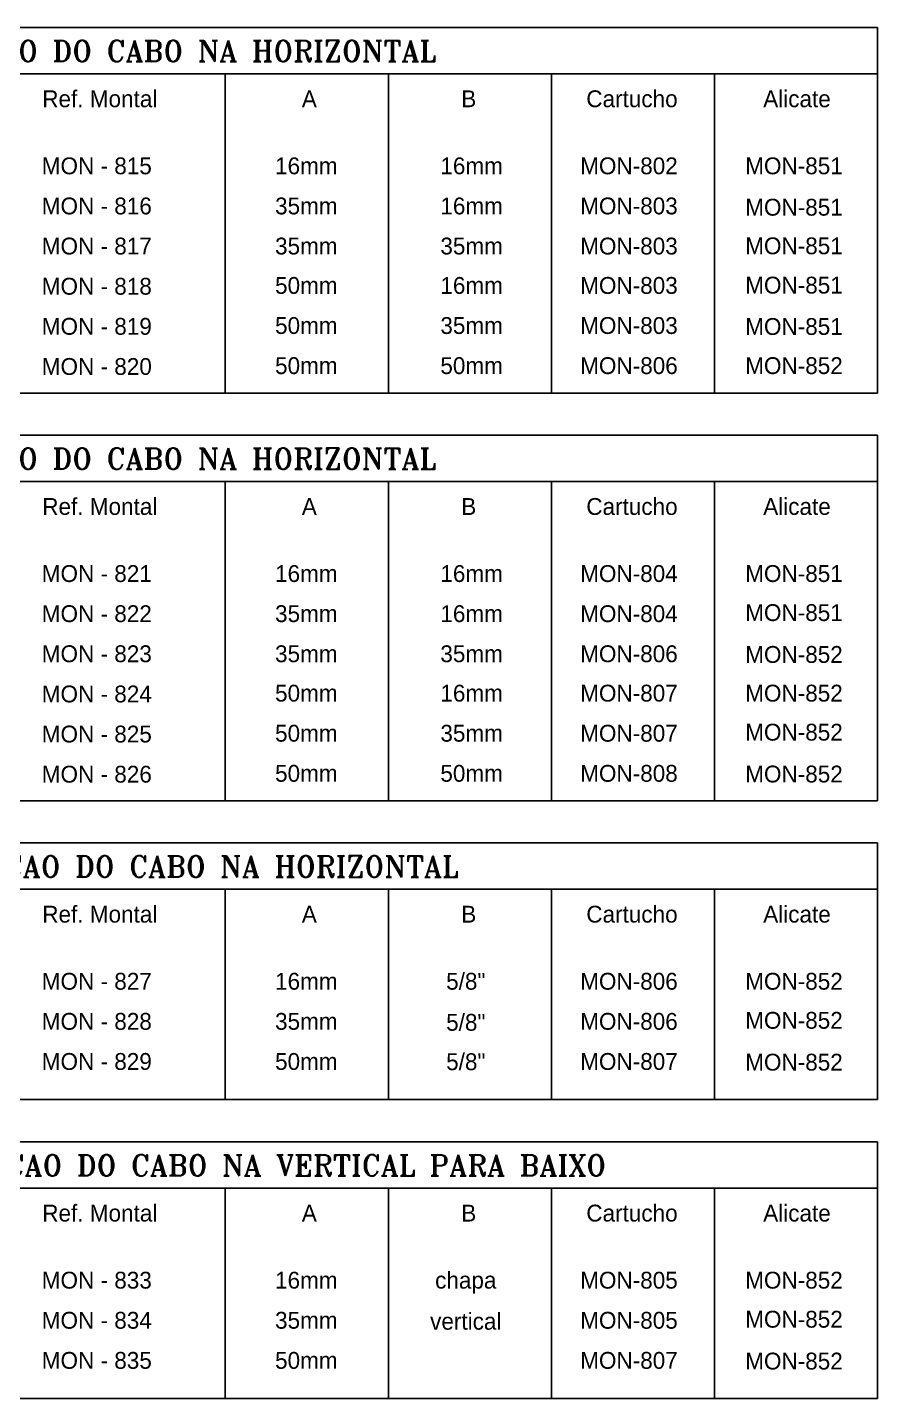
# Model space of a CAD drawing. Extents: x -800 to 12181, y -6101 to 2255.
# Drawn here: x 11696 to 12181, y 804 to 1585 of the extents above; entities that cross this region are included whole.
import ezdxf
from ezdxf.enums import TextEntityAlignment as Align

# ---------------------------------------------------------------- set-up
doc = ezdxf.new("R2010")
doc.units = 0
doc.header["$MEASUREMENT"] = 0
for name, color, linetype in [('15', 1, 'CONTINUOUS'), ('25', 2, 'CONTINUOUS'), ('30', 3, 'CONTINUOUS')]:
    doc.layers.add(name, color=color, linetype=linetype)
doc.styles.add('60', font='ACENT.SHX', dxfattribs={"height": 8})
doc.styles.add('ROMANTICBOLD', font='ROMANT.SHX', dxfattribs={"height": 10})

msp = doc.modelspace()

# ---------------------------------------------------------------- linework, layer by layer
at = {"layer": '15'}
for p, q in [((11808.956, 1559.006, -8.914), (11808.956, 1376.995, -8.914)), ((11901.956, 1376.995, -8.914), (11901.956, 1559.006, -8.914)), ((11994.956, 1376.995, -8.914), (11994.956, 1559.006, -8.914)), ((12087.956, 1376.995, -8.914), (12087.956, 1559.006, -8.914)), ((11808.956, 1326.595, -8.914), (11808.956, 1144.583, -8.914)), ((11901.956, 1144.583, -8.914), (11901.956, 1326.595, -8.914)), ((11994.956, 1144.583, -8.914), (11994.956, 1326.595, -8.914)), ((12087.956, 1144.583, -8.914), (12087.956, 1326.595, -8.914)), ((11808.956, 1094.183, -8.914), (11808.956, 974.183, -8.914)), ((11901.956, 974.183, -8.914), (11901.956, 1094.183, -8.914)), ((11994.956, 974.183, -8.914), (11994.956, 1094.183, -8.914)), ((12087.956, 974.183, -8.914), (12087.956, 1094.183, -8.914)), ((11808.956, 923.783, -8.914), (11808.956, 803.783, -8.914)), ((11901.956, 803.783, -8.914), (11901.956, 923.783, -8.914)), ((11994.956, 803.783, -8.914), (11994.956, 923.783, -8.914)), ((12087.956, 803.783, -8.914), (12087.956, 923.783, -8.914))]:
    msp.add_line(p, q, dxfattribs=at)
at = {"layer": '25', "color": 2}
for p, q in [((12180.956, 1585.406, -8.914), (11256.956, 1585.406, -8.914)), ((12180.956, 1585.406, -8.914), (12180.956, 1376.995, -8.914)), ((12180.956, 1559.006, -8.914), (11256.956, 1559.006, -8.914)), ((12180.956, 1376.995, -8.914), (11256.956, 1376.995, -8.914)), ((12180.956, 1352.995, -8.914), (11256.956, 1352.995, -8.914)), ((12180.956, 1352.995, -8.914), (12180.956, 1144.583, -8.914)), ((12180.956, 1326.595, -8.914), (11256.956, 1326.595, -8.914)), ((12180.956, 1144.583, -8.914), (11256.956, 1144.583, -8.914)), ((12180.956, 1120.583, -8.914), (11256.956, 1120.583, -8.914)), ((12180.956, 1120.583, -8.914), (12180.956, 974.183, -8.914)), ((12180.956, 1094.183, -8.914), (11256.956, 1094.183, -8.914)), ((12180.956, 974.183, -8.914), (11256.956, 974.183, -8.914)), ((12180.956, 950.183, -8.914), (11256.956, 950.183, -8.914)), ((12180.956, 950.183, -8.914), (12180.956, 803.783, -8.914)), ((12180.956, 923.783, -8.914), (11256.956, 923.783, -8.914)), ((12180.956, 803.783, -8.914), (11256.956, 803.783, -8.914))]:
    msp.add_line(p, q, dxfattribs=at)

# ---------------------------------------------------------------- texts
at = {"layer": '15', "style": '60'}
for s, p in [('Ref. Montal', (11737.378, 1539.933, -8.914)), ('A', (11856.874, 1539.933, -8.914)), ('B', (11947.817, 1539.933, -8.914)), ('Cartucho', (12040.876, 1539.933, -8.914)), ('Alicate', (12134.992, 1539.933, -8.914)), ('MON - 815', (11735.665, 1501.692, -8.914)), ('16mm', (11855.161, 1501.692, -8.914)), ('16mm', (11949.438, 1501.692, -8.914)), ('MON-802', (12039.163, 1501.692, -8.914)), ('MON-851', (12133.279, 1501.692, -8.914)), ('MON - 816', (11735.665, 1478.835, -8.914)), ('35mm', (11855.161, 1478.835, -8.914)), ('16mm', (11949.438, 1478.835, -8.914)), ('MON-803', (12039.163, 1478.835, -8.914)), ('MON-851', (12133.279, 1478.111, -8.914)), ('MON - 817', (11735.665, 1455.978, -8.914)), ('35mm', (11855.161, 1455.978, -8.914)), ('35mm', (11949.438, 1455.978, -8.914)), ('MON-803', (12039.163, 1455.978, -8.914)), ('MON-851', (12133.279, 1456.101, -8.914)), ('MON - 818', (11735.665, 1433.064, -8.914)), ('50mm', (11855.161, 1433.526, -8.914)), ('16mm', (11949.438, 1433.526, -8.914)), ('MON-803', (12039.163, 1433.526, -8.914)), ('MON-851', (12133.279, 1433.699, -8.914)), ('MON - 819', (11735.665, 1410.207, -8.914)), ('50mm', (11855.161, 1410.669, -8.914)), ('35mm', (11949.438, 1410.669, -8.914)), ('MON-803', (12039.163, 1410.669, -8.914)), ('MON-851', (12133.279, 1410.117, -8.914)), ('MON - 820', (11735.665, 1387.322, -8.914)), ('50mm', (11855.161, 1387.812, -8.914)), ('50mm', (11949.438, 1387.812, -8.914)), ('MON-806', (12039.163, 1387.812, -8.914)), ('MON-852', (12133.279, 1387.812, -8.914)), ('Ref. Montal', (11737.378, 1307.521, -8.914)), ('A', (11856.874, 1307.521, -8.914)), ('B', (11947.817, 1307.521, -8.914)), ('Cartucho', (12040.876, 1307.521, -8.914)), ('Alicate', (12134.992, 1307.521, -8.914)), ('MON - 821', (11735.665, 1269.281, -8.914)), ('16mm', (11855.161, 1269.281, -8.914)), ('16mm', (11949.438, 1269.281, -8.914)), ('MON-804', (12039.163, 1269.281, -8.914)), ('MON-851', (12133.279, 1269.281, -8.914)), ('MON - 822', (11735.665, 1246.423, -8.914)), ('35mm', (11855.161, 1246.423, -8.914)), ('16mm', (11949.438, 1246.423, -8.914)), ('MON-804', (12039.163, 1246.423, -8.914)), ('MON-851', (12133.279, 1247.021, -8.914)), ('MON - 823', (11735.665, 1223.566, -8.914)), ('35mm', (11855.161, 1223.566, -8.914)), ('35mm', (11949.438, 1223.566, -8.914)), ('MON-806', (12039.163, 1223.566, -8.914)), ('MON-852', (12133.279, 1223.171, -8.914)), ('MON - 824', (11735.665, 1200.653, -8.914)), ('50mm', (11855.161, 1201.115, -8.914)), ('16mm', (11949.438, 1201.115, -8.914)), ('MON-807', (12039.163, 1201.115, -8.914)), ('MON-852', (12133.279, 1201.115, -8.914)), ('MON-852', (12133.279, 1178.855, -8.914)), ('MON - 825', (11735.665, 1177.795, -8.914)), ('50mm', (11855.161, 1178.257, -8.914)), ('35mm', (11949.438, 1178.257, -8.914)), ('MON-807', (12039.163, 1178.257, -8.914)), ('MON - 826', (11735.665, 1154.91, -8.914)), ('50mm', (11855.161, 1155.4, -8.914)), ('50mm', (11949.438, 1155.4, -8.914)), ('MON-808', (12039.163, 1155.4, -8.914)), ('MON-852', (12133.279, 1155.005, -8.914)), ('Ref. Montal', (11737.378, 1075.11, -8.914)), ('A', (11856.874, 1075.11, -8.914)), ('B', (11947.817, 1075.11, -8.914)), ('Cartucho', (12040.876, 1075.11, -8.914)), ('Alicate', (12134.992, 1075.11, -8.914)), ('MON - 827', (11735.665, 1036.869, -8.914)), ('16mm', (11855.161, 1036.869, -8.914)), ('5/8"', (11946.104, 1036.869, -8.914)), ('MON-806', (12039.163, 1036.869, -8.914)), ('MON-852', (12133.279, 1036.869, -8.914)), ('MON-852', (12133.279, 1014.609, -8.914)), ('MON - 828', (11735.665, 1014.012, -8.914)), ('35mm', (11855.161, 1014.012, -8.914)), ('5/8"', (11946.104, 1013.446, -8.914)), ('MON-806', (12039.163, 1014.012, -8.914)), ('MON - 829', (11735.665, 991.154, -8.914)), ('50mm', (11855.161, 991.154, -8.914)), ('5/8"', (11946.104, 990.999, -8.914)), ('MON-807', (12039.163, 991.154, -8.914)), ('MON-852', (12133.279, 990.76, -8.914)), ('Ref. Montal', (11737.378, 904.71, -8.914)), ('Cartucho', (12040.876, 904.71, -8.914)), ('Alicate', (12134.992, 904.71, -8.914)), ('A', (11856.874, 904.71, -8.914)), ('B', (11947.817, 904.71, -8.914)), ('MON - 833', (11735.665, 866.469, -8.914)), ('16mm', (11855.161, 866.469, -8.914)), ('chapa', (11946.104, 866.469, -8.914)), ('MON-805', (12039.163, 866.469, -8.914)), ('MON-852', (12133.279, 866.469, -8.914)), ('MON - 834', (11735.665, 843.612, -8.914)), ('35mm', (11855.161, 843.612, -8.914)), ('vertical', (11946.104, 843.046, -8.914)), ('MON-805', (12039.163, 843.612, -8.914)), ('MON-852', (12133.279, 844.209, -8.914)), ('MON - 835', (11735.665, 820.754, -8.914)), ('50mm', (11855.161, 820.754, -8.914)), ('MON-807', (12039.163, 820.754, -8.914)), ('MON-852', (12133.279, 820.36, -8.914))]:
    msp.add_text(s, height=9.6, dxfattribs=at).set_placement(p, align=Align.CENTER)
at = {"layer": '30', "style": 'ROMANTICBOLD'}
for s, p in [('MOLDE PARA SOLDA "CABOxCABO" (T) INSTALACAO DO CABO NA HORIZONTAL', (11267.033, 1565.916, -8.914)), ('MOLDE PARA SOLDA "CABOxCABO" (X) INSTALACAO DO CABO NA HORIZONTAL', (11267.033, 1333.505, -8.914)), ('MOLDE PARA SOLDA "CABOxHASTE" (-) INSTALACAO DO CABO NA HORIZONTAL', (11267.033, 1101.093, -8.914)), ('MOLDE PARA SOLDA "CABOxCHAPA" (-) INSTALACAO DO CABO NA VERTICAL PARA BAIXO', (11267.033, 930.693, -8.914))]:
    msp.add_text(s, height=12, dxfattribs=at).set_placement(p)

doc.saveas('drawing.dxf')
